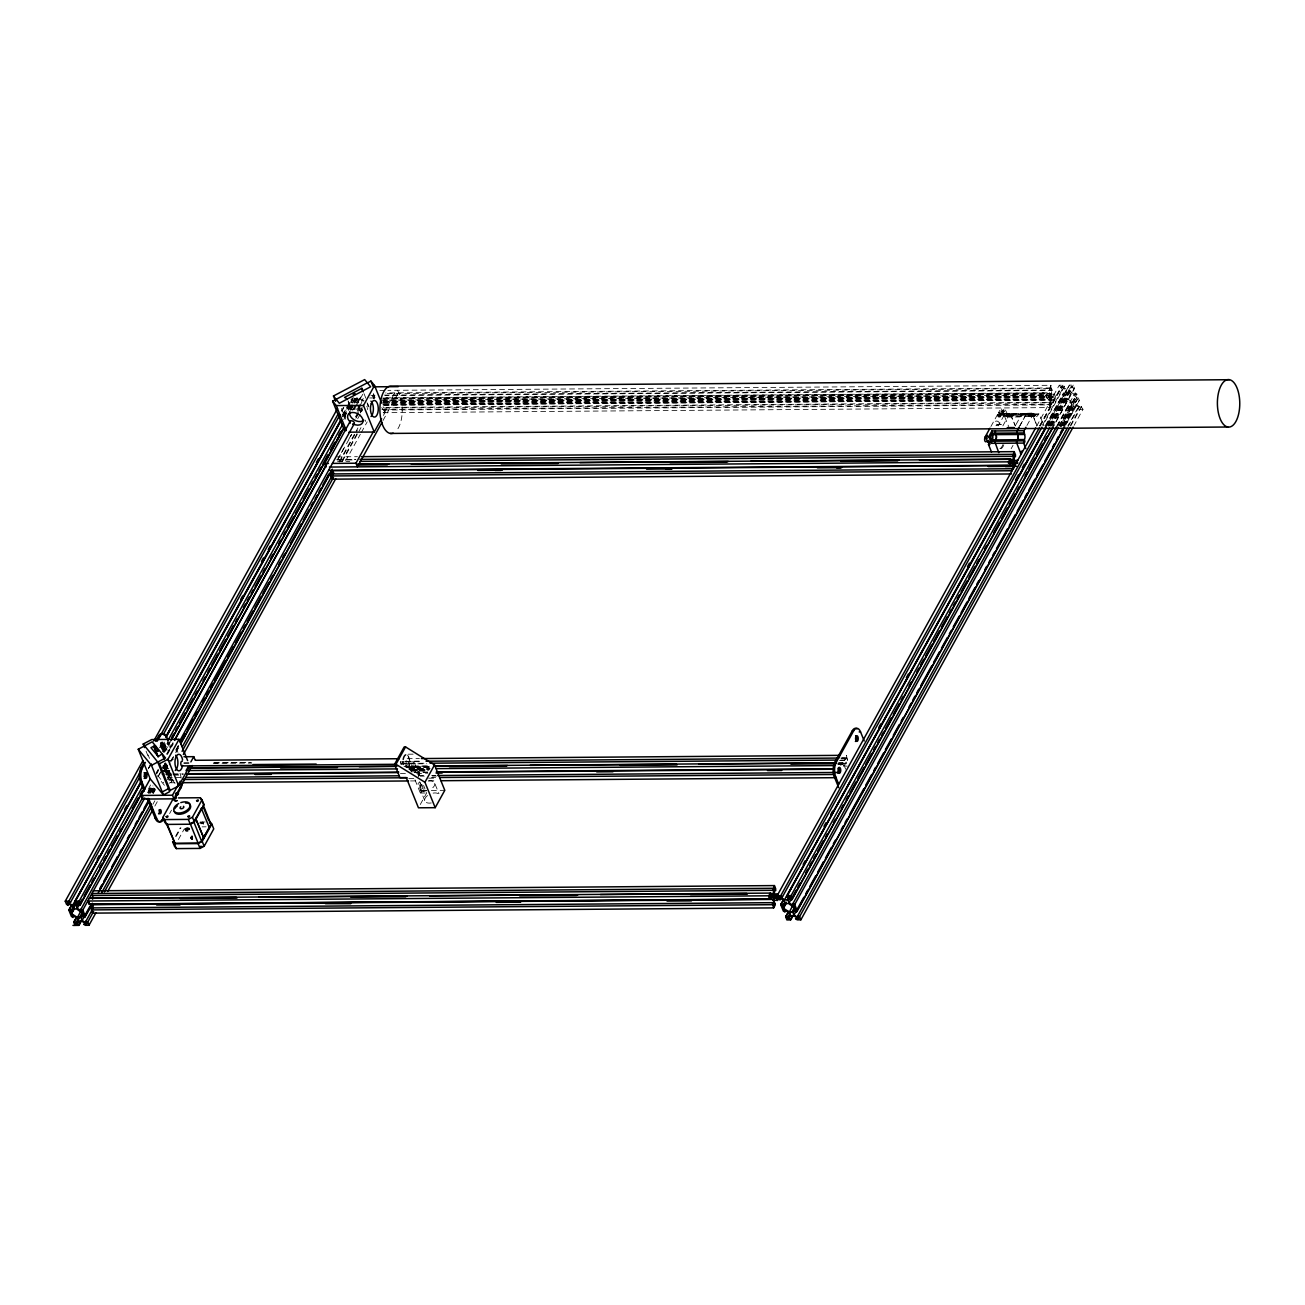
<?xml version="1.0" encoding="UTF-8"?>
<svg xmlns="http://www.w3.org/2000/svg" width="1305" height="1305" viewBox="0 0 1305 1305"><rect width="100%" height="100%" fill="white"/><g stroke="black" fill="none" stroke-linecap="round" stroke-linejoin="round"><path stroke-width="0.75" stroke-dasharray="5 3.75" d="M164.854 763.082L164.658 768.873L168.72 768.841M165.099 764.241L164.854 771.679L170.107 772.625L168.622 775.333L167.66 775.154L168.867 773L166.127 772.511L170.188 772.478M367.651 409.607L367.716 407.6M840.763 760.048L844.841 760.016L846.39 755.301L847.63 760.521L839.49 760.587M838.185 762.838L843.193 762.968L842.002 765.138L844.743 765.627L846.032 757.846L844.841 760.016M841.97 757.879L846.586 757.944L846.39 763.751L838.267 763.817M383.181 412.706L1050.134 407.584L1048.894 402.364L383.996 407.47M384.404 395.089L1049.318 389.999L1050.884 385.285L387.944 390.358M383.572 401.385L1046.447 396.296L1049.187 396.785L1049.938 404.942L1048.894 402.364M382.365 400.57L1049.22 395.611L1050.509 387.83L1049.318 389.999M1050.134 407.584L1050.884 385.285L1052.091 390.423L385.138 395.546M384.355 405.039L1053.331 399.917L1054.522 397.748L1051.781 397.258L1050.492 405.039L1051.683 402.87L382.724 408.008M382.724 402.544L1055.761 397.373L1054.473 394.159L1053.527 393.996L1054.554 396.557L1051.83 396.068L1051.08 387.928L385.611 392.935M1051.683 402.87L1051.618 404.876L380.962 410.064M999.907 416.915C999.777 414.044 998.031 419.753 997.46 414.647L998.863 414.631L999.597 416.458L998.194 416.458M999.516 415.316L1000.038 414.109L1000.772 415.186M1000.641 416.638L1000.788 415.545M1000.756 415.887L1000.478 416.866M185.489 829.605L185.734 830.208A2.382 1.338 -22 0 0 189.16 829.327L189.095 829.866A1.974 1.126 -22 0 1 186.892 830.828A1.974 1.126 -22 0 1 185.734 829.898L185.93 829.458A2.382 1.338 -22 0 0 186.354 831.334A2.382 1.338 -22 0 0 189.519 830.241M999.5 416.213C998.015 418.187 997.721 412.543 1000.201 414.093M168.72 751.125L172.652 743.997M341.486 410.912L343.46 407.356M341.894 411.287L343.851 407.731M342.122 415.577L348.011 404.893M160.091 745.334L162.065 741.778M342.938 414.468L349.822 402.022M148.281 768.417L151.233 763.082M159.585 747.716L163.027 741.729M342.432 416.866L353.247 397.291M148.411 768.808L151.364 763.474M160.205 747.455L163.158 742.121M343.052 416.605L349.936 404.142M350.915 402.364L352.872 398.808M149.227 767.699L153.158 760.587M161.021 746.362L162.995 742.806M343.868 415.496L349.756 404.827M350.751 403.049L353.704 397.715M161.135 747.896L164.087 742.561M343.965 417.045L350.849 404.583M161.526 748.287L164.479 742.953M344.357 417.421L347.309 412.086M348.288 410.308L351.241 404.974M352.236 403.196L355.172 397.862L352.823 401.027L351.779 398.465M161.657 749.184L165.784 741.632M343.721 419.672L345.678 416.116M349.561 409.069L355.515 398.319M162.195 749.217L166.453 741.811M349.952 409.46L353.231 403.832M353.883 402.348L356.183 398.498L358.891 398.465L363.312 401.288M162.995 748.303L165.947 742.953M162.799 749.462L166.795 742.268M350.556 409.705L353.557 404.289M354.487 402.593L357.488 397.177M162.766 749.886L166.697 742.773M350.523 410.129L353.476 404.795M354.454 403.017L358.386 395.904M163.19 749.853L167.122 742.741M350.947 410.096L353.9 404.762M354.878 402.984L358.81 395.872M162.831 751.011L167.741 742.105M162.831 751.55L167.741 742.659M163.272 752.463L169.161 741.778M352.481 410.276L355.939 403.816M356.412 403.163L359.364 397.829L364.013 400.782M164.234 752.414L170.417 741.403M353.949 409.101L361.811 394.877M165.05 751.321L169.96 742.415M353.786 409.786L356.738 404.452M357.717 402.674L361.648 395.562M356.135 406.247L362.953 393.931M156.323 772.821L158.297 769.265M166.649 754.208L173.043 742.578M357.358 409.118L363.247 398.433M156.16 773.506L158.133 769.95M166.975 753.931L172.864 743.263M359.462 406.54L363.394 399.412M148.248 789.411L151.07 783.995M156.616 774.044L158.574 770.488M167.431 754.469L173.32 743.801M357.146 411.173L359.593 406.964M147.71 792.641L151.674 785.006M358.108 411.45L360.082 407.894M148.003 792.282L151.935 785.17M355.417 416.947L360.327 408.057M148.721 792.396L151.706 786.638M356.135 417.062L360.066 409.949L359.12 407.6M148.525 793.571L152.93 785.822M157.84 776.932L161.771 769.82M162.75 768.041L165.702 762.707M355.939 418.236L359.348 412.282M359.87 411.124L362.301 406.932M149.325 792.641L153.256 785.528M158.166 776.638L162.097 769.526M163.092 767.748L165.05 764.192M149.863 792.673L153.794 785.561M163.631 767.78L165.588 764.224M360.229 412.021L362.203 408.449M149.716 793.032L153.647 785.92M163.484 768.123L166.42 762.789M149.993 793.571L152.946 788.236M163.745 768.678L166.697 763.343M360.359 412.918L362.317 409.362M151.25 792.347L154.186 787.013M164.153 769.053L166.11 765.497M357.668 418.791L362.594 409.901M152.44 791.939L154.398 788.383M165.213 768.824L167.187 765.268M152.212 792.624L155.165 787.29M164.985 769.51L166.958 765.937M175.8 749.935L178.752 744.6M152.424 793.016L155.377 787.682M165.197 769.885L170.123 760.994M176.012 750.326L178.964 744.992M152.897 792.363L154.871 788.807M164.707 771.027L167.644 765.676M176.501 749.674L178.459 746.117M153.354 792.902L155.328 789.346M165.164 771.565L170.074 762.675M171.053 760.897L174.984 753.768M175.963 751.99L179.894 744.878M337.179 460.274L344.063 447.811M348.973 438.92L351.926 433.586M153.191 793.587L155.165 790.031M164.985 772.25L169.911 763.343M170.89 761.565L174.821 754.453M175.8 752.675L179.731 745.563M337.995 459.164L351.763 434.271M166.224 774.811L169.177 769.477M339.235 461.742L357.913 427.942M166.616 775.186L169.568 769.852M339.626 462.117L357.325 430.095M167.921 775.888L169.895 772.332M341.926 461.04L358.63 430.797M152.881 804.369L154.855 800.813M167.627 777.698L170.58 772.364M342.122 461.709L360.996 427.616M154.838 806.099L157.791 800.764M169.585 779.411L171.559 775.855M345.548 461.008L360.294 434.32M361.273 432.542L367.178 421.874M383.719 412.935L396.312 390.146M383.442 415.414L385.269 412.086L383.115 406.752M382.985 420.553L399.721 390.277M169.601 813.602L171.51 810.144M175.49 836.44L180.286 827.762M176.24 836.342L180.922 827.876M178.41 839.539L184.168 829.115L188.279 826.962M201.72 823.814L202.813 821.824L203.547 823.634L202.454 825.641M406.312 766.1L408.139 762.805L414.419 762.756L419.77 775.986M410.781 769.346L414.419 762.756M412.674 769.281L414.077 766.736M418.269 775.774L419.688 773.213L417.486 767.78A1.974 1.338 28.9 0 0 415.137 766.28A1.974 1.338 28.9 0 0 413.995 767.797L412.592 770.358A1.974 1.338 28.9 0 1 413.718 768.824A1.974 1.338 28.9 0 1 416.083 770.325L417.551 773.963M416.083 770.325L417.486 767.78M418.204 776.85L419.606 774.289M419.623 781.711L422.07 787.763L420.65 790.308A1.974 1.338 28.9 0 0 422.999 791.809A1.974 1.338 28.9 0 0 424.141 790.292L421.694 784.24M425.071 793.016L420.357 793.049L421.76 790.487L418.106 781.418M420.275 804.516L426.637 793L423.587 785.431M990.919 426.49L997.46 414.647M999.548 414.86L998.586 412.608L1001.163 407.959L1008.683 426.572M998.586 412.608L999.989 412.592L999.19 416.099L998.749 414.778M999.94 415.985L998.668 415.887L999.451 414.778L999.94 415.985L999.222 414.876M1001.522 413.603L1004.654 407.927C1005.894 412.641 1008.749 413.098 1005.584 415.757A3.605 1.697 89.6 0 1 1003.186 415.333L1001.685 413.375L1005.013 413.571L998.341 425.838M1002.86 425.887L1007.77 417.013L1020.265 416.915L1014.377 427.567M1005.584 415.757L1009.075 415.724L1009.793 414.435M1018.977 427.29L1026.644 413.408M1019.972 425.675L1026.807 413.179M1011.147 448.724L1013.023 445.331M1027.557 413.31L1028.258 415.251A3.605 1.697 89.6 0 0 1030.722 415.561C1030.656 410.798 1030.575 419.704 1031.293 414.435M1002.061 413.228L1005.747 413.294L1006.628 415.414A3.752 1.762 89.6 0 0 1009.124 415.855L1030.754 415.691L1031.782 413.913L1038.959 413.848L1044 425.609M1026.905 425.512L1033.788 413.13L1035.305 415.088A3.605 1.697 89.6 0 0 1037.687 415.512L1038.959 413.848M840.763 765.513L842.247 762.805M1046.447 396.296L1047.475 398.873L1045.24 395.497L1047.687 392.952L1046.479 395.121L383.605 400.195M1036.643 426.131L1059.252 385.22L1062.89 385.187L1064.586 386.264L1042.956 425.397M1039.579 426.066L1061.21 386.933L1066.103 390.048L1067.066 392.397L1048.388 426.197M1039.889 425.707L1061.699 386.28L1064.586 386.264M1040.281 426.099L1062.89 385.187M1042.564 425.006L1062.221 389.445L1061.21 386.933M1045.158 426.115L1063.657 393.001L1064.701 395.562L1047.997 425.805M1045.974 425.022L1063.657 393.001M1046.447 425.626L1066.593 389.412L1069.301 389.379L1071.666 386.215L1068.697 386.231L1047.067 425.365M1046.904 426.05L1069.513 385.138L1073.216 385.106L1074.504 388.319L1053.869 425.675M1049.497 425.316L1069.366 389.298M1050.036 425.348L1071.666 386.215M1049.856 426.213L1065.223 396.851L1068.061 393.033L1070.769 393.017L1077.033 397.666L1061.291 426.115M1050.639 425.593L1070.361 389.934M1050.607 426.017L1073.216 385.106M1051.031 425.985L1072.661 386.851L1073.689 389.412L1053.347 426.441M1051.357 425.707L1066.103 399.036L1070.997 402.152L1071.943 404.485L1060.149 425.838M1051.651 425.903L1066.397 399.216M1052.564 426.164L1071.242 392.365L1070.296 390.016L1072.661 386.851M1056.952 425.822L1075.141 392.984L1076.837 394.061L1079.365 400.341L1065.614 425.251M1056.773 426.507L1068.583 405.154L1069.594 407.666L1071.943 404.485M1057.719 426.409L1071.356 401.418M1059.138 426.082L1076.837 394.061M1059.432 425.724L1076.152 395.48L1075.141 392.984M1060.427 426.376L1076.658 396.769M1060.753 426.082L1070.589 408.302L1072.938 405.121L1075.646 405.105L1080.556 408.22L1077.669 408.253L1067.833 426.034M1061.144 426.474L1072.938 405.121M1062.4 425.234L1077.538 398.939L1078.55 401.451L1064.798 426.344M1062.678 425.789L1077.538 398.939M1063.869 425.381L1073.477 408.286L1070.589 408.302M1063.64 426.066L1073.477 408.286M1063.852 426.458L1075.646 405.105M1064.342 425.805L1076.136 404.452L1075.189 402.119M1068.224 426.425L1080.018 405.072L1082.987 409.297L1074.146 425.3M1070.508 425.332L1079.365 409.33L1082.987 409.297M1070.72 426.017L1081.715 406.149M189.388 829.442L186.093 829.23A1.974 1.126 -22 0 1 189.323 828.642M356.183 398.498L353.704 403.212M366.672 406.899L367.488 405.806M1068.697 386.231L1069.513 385.138M1064.701 395.562L1067.066 392.397M1073.689 389.412L1074.504 388.319M1068.583 405.154L1067.767 406.263L1069.023 409.411L1072.71 409.379M1077.033 397.666L1074.178 401.483L1071.487 401.5L1065.581 397.748M1078.55 401.451L1079.365 400.341M1000.429 416.654L998.7 417.013M1005.209 413.489L1033.625 413.359M1009.988 414.354L1034.392 413.979L1034.457 416.344L1034.392 413.979M1026.839 413.326L1034.164 412.984M164.936 765.268L171.395 781.222L172.766 780.504L175.033 783.245L164.169 769.934M169.063 783.228L171.836 781.76L164.658 764.029M365.269 421.531L365.531 420.112M168.002 776.638C172.864 776.589 162.146 779.999 172.13 778.074M1010.152 414.24L1015.388 425.838M1000.283 416.752L998.929 416.784M162.456 766.166L168.312 766.117M379.869 390.423L385.97 390.374M387.275 393.588L1052.173 388.482M370.914 395.66L374.975 395.627M369.625 397.976L377.765 397.911M385.889 397.846L1046.74 392.789M382.773 398.058L1047.687 392.952M383.376 398.743L1050.313 393.621M383.931 398.841L1050.884 393.735M382.512 399.151L1054.473 394.159M382.854 401.206L1051.83 396.068M383.556 401.712L1054.554 396.557M384.274 401.891L1049.187 396.785M383.507 402.886L1054.522 397.748M382.577 403.963L1047.475 398.873M383.197 404.256L1050.134 399.134M383.752 404.354L1050.688 399.232M383.262 405.235L1054.277 400.08L1053.331 399.917M381.892 409.493L1048.829 404.371M1001.049 411.059L1004.54 411.042M1002.566 413.783L1034.669 413.538M1006.856 414.093L1010.347 414.06M999.01 414.093L1000.902 415.561M1006.302 414.452L1039.465 414.403M1000.919 415.006A1.974 0.93 89.6 0 0 1001.832 412.201A1.974 0.93 89.6 0 0 1000.217 411.907A1.974 0.93 89.6 0 0 1000.919 415.006L1004.41 414.974A1.974 0.93 89.6 0 0 1005.323 412.168A1.974 0.93 89.6 0 0 1003.708 411.874A1.974 0.93 89.6 0 0 1004.41 414.974M1010.527 414.158L1032.434 414.566L1036.953 425.773M1003.186 415.333L1035.305 415.088M1030.722 415.561L1037.687 415.512M1004.361 416.589L1007.852 416.572M1029.482 416.409L1036.464 416.344M1007.835 416.735L1029.482 416.556M999.565 424.321L1000.609 424.321M337.098 456.848L357.44 456.685M336.739 459.393L355.596 459.344M337.636 459.539L355.939 459.393M338.387 460.045L354.666 459.915M337.571 461.546L349.773 461.448M161.673 746.737L163.06 746.737M413.13 754.159L407.111 754.208L414.435 772.348M167.252 760.505L173.353 760.472M407.193 758.678L419.394 758.58M183.711 763.034L189.812 762.985M213.661 762.707L250.821 762.528M405.349 761.337L419.59 761.223M184.054 763.082L190.155 763.034M214.558 762.838L251.164 762.56M405.692 761.386L419.933 761.272M840.828 758.042L844.906 758.009M213.286 763.376L251.914 763.082M400.358 761.941L418.66 761.794M841.594 758.564L847.695 758.515M163.663 765.236L167.725 765.219M401.565 763.425L423.929 763.246M400.292 763.947L426.719 763.751M161.086 768.025L167.171 767.976M405.088 766.166L429.475 765.97M164.055 768.188L168.133 768.156M403.995 766.345L428.399 766.149M839.131 763.001L843.193 762.968M406.622 767.014L429.002 766.851M837.696 763.719L845.836 763.653M407.193 767.128L429.557 766.949M405.773 767.422L428.138 767.242M838.87 764.094L847.01 764.029M406.72 767.585L429.084 767.422M837.794 764.29L845.917 764.224M160.825 770.374L168.965 770.309M408.905 768.466L429.231 768.302M165.686 770.684L169.748 770.668M409.688 768.824L430.014 768.661M163.565 770.864L169.666 770.815M409.607 768.971L429.932 768.808M166.453 765.741L165.409 763.18L166.159 771.32L170.237 771.288M410.162 769.444L428.464 769.314M843.275 766.133L847.337 766.1M160.792 771.549L168.916 771.483M408.856 769.64L429.198 769.493M410.879 769.95L429.166 769.82M165.556 772.022L169.634 771.989M411.597 770.129L427.861 770.015M410.129 770.635L428.35 770.635M410.83 771.141L427.094 771.01M161.804 774.061L171.966 773.979M173.076 773.849L183.238 773.767M413.93 772.12L428.171 772.005M166.502 774.371L171.134 774.436M173.173 774.42L183.336 774.338M414.582 772.462L427.339 772.478M167.66 775.154L171.738 775.137M173.761 775.121L181.901 775.056M400.423 773.555L406.524 773.506M416.687 773.425L427.942 773.164M167.301 777.584L173.402 777.535M175.441 777.519L181.542 777.486M419.443 775.659L423.505 775.627M431.645 775.562L435.707 775.529M420.194 776.165L424.272 776.132M432.395 776.067L436.474 776.051M167.236 779.591L173.337 779.542M431.58 777.568L435.642 777.535M168.9 780.26L175.001 780.211M408.84 778.416L414.941 778.367M428.611 778.155L437.305 778.188M170.564 782.788L174.642 782.755M410.504 780.945L416.605 780.896M428.807 780.798L436.93 780.749M421.76 790.487L429.443 790.439M431.368 790.422L444.793 790.324M200.171 822.003L208.082 821.954M199.844 822.525L203.694 822.493M199.828 823.667L203.547 823.634M202.128 826.848L206.076 826.815M185.685 829.36L189.258 829.132M185.816 829.67L189.274 829.637M1046.479 395.121L1049.22 395.611M1045.24 395.497L1055.761 397.373M166.159 771.32L168.9 771.81M1061.699 386.28L1066.593 389.412M1071.242 392.365L1076.152 395.48M1062.221 389.445L1059.252 385.22M1076.136 404.452L1081.029 407.584L1080.018 405.072M1077.669 408.253L1079.365 409.33M157.644 775.496L163.647 782.804M161.265 781.45L164.87 785.838M381.68 407.682L385.269 412.086M1066.103 399.036L1067.115 401.532L1065.418 400.456L1062.841 394.094M1051.08 387.928L1052.091 390.423M1032.483 414.452L1037.018 425.675M1027.688 413.587L1028.324 415.137A3.752 1.762 89.6 0 0 1030.754 415.691M1010.804 414.729L1015.323 425.936M1006.057 413.767L1006.677 415.3A3.605 1.697 89.6 0 0 1009.075 415.724M999.989 412.592L1000.723 414.403M846.586 757.944L847.63 760.521M844.694 766.818L845.64 769.167M373.507 393.882L374.943 397.438M373.409 393.882L374.845 397.438M372.675 395.203L374.111 398.743M372.317 395.236L373.899 398.857M363.997 393.604L366.868 400.7M367.586 403.392L369.021 406.948M366.999 402.674L368.434 406.23M356.901 397.421L360.49 406.295M354.666 398.204L359.691 410.618M350.963 399.558L352.252 402.739M348.027 400.766L350.18 406.083M348.158 401.826L351.029 408.922M341.486 408.498L345.743 419.215M428.219 781.026A7.912 4.486 -22 0 1 434.761 783.343L438.953 793.717M413.995 767.797L416.197 773.245M424.729 800.634L418.204 784.272A1.974 1.338 28.9 0 1 419.345 782.739M408.139 762.805L411.956 772.25M415.006 779.819L420.357 793.049M169.014 742.675L171.2 748.091M167.611 742.675L169.813 748.091M165.605 762.756L172.766 780.504M164.251 764.485L169.275 776.915M163.435 765.546L165.588 770.864M190.824 837.826L191.183 838.723M185.114 829.735L185.489 830.633M148.069 754.845L149.504 758.384M146.062 751.142L148.917 758.238M999.434 414.762L999.581 416.001M397.356 390.293A23.751 11.19 89.6 0 1 396.818 430.307M192.357 839.67A3.165 1.794 -22 0 1 192.308 836.684M185.914 829.474A2.382 1.338 -22 0 1 189.078 828.381M185.848 830.388A2.382 1.338 -22 0 1 185.816 828.316A2.382 1.338 -22 0 1 189.127 827.615M189.225 828.61A1.974 1.126 -22 0 1 186.354 830.208A1.974 1.126 -22 0 1 186.321 828.235A1.974 1.126 -22 0 1 189.225 828.3M192.667 838.821A3.165 1.794 -22 0 1 190.791 837.582A3.165 1.794 -22 0 1 192.618 835.347A3.002 1.697 -22 0 0 190.938 837.549A3.002 1.697 -22 0 0 192.732 838.723M192.324 839.262A3.002 1.697 -22 0 1 192.275 836.44M192.553 838.495A1.974 1.126 -22 0 1 192.536 837.06M192.439 838.593A1.974 1.126 -22 0 1 192.422 837.696M997.004 425.691A15.04 7.096 89.6 0 1 1002.419 425.153M1003.806 444.728A9.494 4.486 89.6 0 1 1000.951 448.643M995.96 425.691A15.04 7.096 89.6 0 1 1001.375 425.169M1002.762 444.728A9.494 4.486 89.6 0 1 999.891 448.659M181.118 778.188A10.293 4.845 89.6 0 0 180.025 773.376L181.411 773.359A10.293 4.845 89.6 0 1 181.803 774.436M162.782 742.072A2.855 1.338 89.6 0 1 162.734 745.905A2.855 1.338 89.6 0 1 160.923 746.085A2.855 1.338 89.6 0 1 160.646 742.284M164.169 742.056A2.855 1.338 89.6 0 1 164.12 745.905A2.855 1.338 89.6 0 1 162.309 746.085A2.855 1.338 89.6 0 1 162.048 742.268M402.87 762.071A2.382 1.126 89.6 0 1 401.385 764.11M400.912 763.409A2.382 1.126 89.6 0 1 400.635 761.68M423.946 789.215A1.974 1.338 28.9 0 1 422.07 787.763M419.688 773.213A1.974 1.338 28.9 0 1 417.6 774.55M420.292 782.935A1.974 1.338 28.9 0 1 420.748 783.179M406.165 760.603A7.129 3.36 89.6 0 1 405.072 767.307M431.27 802.95A7.912 4.486 -22 0 1 424.941 801.188A7.912 4.486 -22 0 1 427.551 795.528M433.113 793.114A7.912 4.486 -22 0 1 439.116 794.386M434.761 783.343A7.912 4.486 -22 0 1 430.242 789.509M426.392 790.863A7.912 4.486 -22 0 1 421.287 784.68M403.343 764.861A7.129 3.36 89.6 0 1 403.017 761.239M407.47 755.138A7.129 3.36 89.6 0 1 409.721 761.5A7.129 3.36 89.6 0 1 407.829 768.286M173.712 759.07A8.303 5.628 28.8 0 1 171.754 758.955M163.076 749.902A8.303 5.628 28.8 0 1 169.797 746.509M176.958 750.718A8.303 5.628 28.8 0 1 177.969 752.349M162.668 751.011A8.303 5.628 28.8 0 1 167.839 750.081M352.04 409.411A8.303 5.595 29.1 0 1 361.452 411.287M999.402 423.26L999.287 422.804A2.382 1.599 29 0 0 994.981 422.347L995.111 422.82A2.382 1.599 29 0 0 999.402 423.26"/><path stroke-width="1.5" d="M772.772 900.254L777.796 900.385L776.85 900.222L778.041 898.052L775.3 897.563L774.208 899.537L774.012 905.344L775.203 903.174L775.137 905.181L773.637 907.888L92.476 913.125L91.236 907.905L772.413 902.685L773.457 905.246L773.653 899.439L772.707 897.106L769.966 896.617L770.994 899.178L89.833 904.398L87.582 901.021L768.759 895.801L779.281 897.677M92.345 908.541L92.476 904.675L773.653 899.439M92.655 899.161L92.786 895.295M92.9 908.639L93.03 904.773M330.981 475.966L331.046 473.96L1012.223 468.74L1012.158 470.746L330.981 475.966L332.269 479.18L1011.424 473.96M332.71 474.694L332.84 470.828M93.226 890.809L774.403 885.589L773.637 907.888L772.413 902.685M772.903 888.297L91.725 893.517L91.66 895.524L772.837 890.304L774.403 885.589L775.692 888.787L775.594 890.744L774.583 888.232L774.387 894.039L775.349 896.388L778.074 896.878L777.046 894.3L772.984 894.333M236.433 897.367L89.083 898.313L770.26 893.093L771.206 893.256L769.999 895.426L772.739 895.915L774.028 888.134L772.837 890.304M359.935 461.366L1012.647 456.358L1014.197 451.644L361.501 456.652M1013.316 469.376L1012.501 463.161L1009.776 462.671L1010.804 465.233L328.681 470.289L329.627 470.452M1008.488 462.003L1012.55 461.97L1013.838 454.189L1012.647 456.358M1013.642 468.381L1014.197 451.644L1015.502 454.858L1015.404 456.799L1014.393 454.287L1014.197 460.094L1015.143 462.443L1017.884 462.932M990.055 442.362L989.027 441.824L988.505 444.581L991.506 452.019M989.598 441.547L988.913 443.129L988.521 441.155M994.85 441.759L998.765 452.656M1016.872 432.64L1016.921 431.074M1017.035 432.901L1017.655 434.451A3.605 1.697 89.6 0 1 1017.427 439.606L1016.465 442.395M1025.942 427.241L1024.034 430.715L991.931 430.96L992.469 434.728A3.605 1.697 89.6 0 1 992.306 439.801L991.506 443.341L1023.609 443.096L1025.877 448.692M995.421 430.927L995.226 432.82M994.997 441.481L991.588 441.106M1016.987 431.156L1018.977 427.29L1017.101 430.878M1024.034 430.715L1024.572 434.483A3.605 1.697 89.6 0 1 1024.409 439.557L1023.609 443.096M174.609 740.424L350.164 421.336M179.584 741.191L354.161 423.88M325.989 467.092L324.521 463.471L344.471 427.339M71.628 905.425L69.654 908.981L70.698 911.543L73.047 908.378L72.101 906.029L67.208 902.913L68.219 905.425L66.522 904.332L65.25 901.2L142.914 760.668M153.729 741.093L337.538 408.465M144.251 791.222L140.597 782.201A10.293 4.845 89.6 0 1 141.087 767.699L144.007 762.414M155.67 741.322L158.59 736.036A10.293 4.845 89.6 0 1 163.353 734.226M144.92 789.411L142 782.184A10.293 4.845 89.6 0 1 142.49 767.683L145.41 762.414M157.073 741.305L159.977 736.036A10.293 4.845 89.6 0 1 166.828 737.26L168.28 740.865M65.25 901.2L68.871 901.168L141.625 769.542M159.324 737.521L338.223 413.767M141.527 781.255L74.695 902.212L77.648 902.195L75.299 905.36L72.591 905.376L67.681 902.261L70.568 902.244L140.369 775.953M163.957 733.263L339.92 414.843M76.538 917.578L74.564 921.134L75.576 923.646L77.941 920.465L76.995 918.133L72.085 915.017L73.096 917.513L71.4 916.436L68.839 910.074L71.791 904.74M261.506 561.427L263.48 557.871M97.174 859.179L99.147 855.623M124.709 809.361L126.667 805.805M240.707 599.468L242.665 595.912M268.226 549.666L270.184 546.11M316.397 462.492L318.355 458.936M72.591 905.376L141.397 780.863M165.98 736.395L340.948 419.77M166.11 736.787L341.078 420.161M74.695 902.212L141.364 781.94M144.317 776.606L146.274 773.033M165.947 737.472L340.915 420.83M70.698 911.543L75.608 902.652M73.047 908.378L76 903.044M71.22 912.831L74.059 909.014L76.767 908.998L83.014 913.647L80.176 917.464L77.468 917.48L71.579 913.728L74.157 907.497M75.299 905.36L77.321 901.722M71.579 913.728L74.516 908.394M143.061 796.898L81.122 908.965L82.133 911.461L77.24 908.345L76.294 905.996L78.316 902.359M76.294 905.996L78.659 902.832L79.687 905.393L80.502 904.3L79.214 901.086L143.11 785.463M167.676 740.995L342.66 424.37M77.24 908.345L82.15 899.455M84.124 895.899L90.012 885.214M91.986 881.658L93.944 878.102M99.849 867.433L101.823 863.877M103.78 860.321L105.754 856.765M107.711 853.209L109.685 849.637M111.643 846.08L117.548 835.412M119.505 831.856L121.479 828.3M132.294 808.725L138.183 798.056M140.157 794.5L142.115 790.944M171.608 737.586L173.581 734.014M175.539 730.457L177.513 726.901M179.47 723.345L185.375 712.677M187.333 709.121L193.238 698.452M195.195 694.88L197.169 691.324M203.058 680.655L205.032 677.099M207.984 671.765L209.942 668.209M211.916 664.653L217.805 653.968M219.778 650.412L225.667 639.744M227.641 636.188L233.546 625.519M235.504 621.963L237.477 618.391M243.366 607.722L245.34 604.166M247.298 600.61L249.271 597.054M251.229 593.498L253.203 589.942M255.16 586.385L261.065 575.701M263.023 572.145L264.997 568.589M270.885 557.92L272.859 554.364M278.764 543.696L280.722 540.123M283.674 534.789L285.632 531.233M287.606 527.677L293.511 517.008M295.468 513.452L301.373 502.768M303.331 499.211L309.236 488.543M311.194 484.987L313.167 481.431M315.125 477.875L317.099 474.319M319.056 470.762L321.03 467.206M322.988 463.634L327.914 454.744M330.85 449.409L334.781 442.297M338.729 435.185L340.687 431.629M79.687 905.393L143.583 789.77M172.097 738.19L328.387 455.347M331.34 450.013L335.271 442.901M337.245 439.345L342.155 430.454M80.502 904.3L144.398 788.677M170.939 740.636L343.949 427.567M192.324 765.546L173.94 798.839L142.522 799.084L141.054 795.446L150.222 778.889L138.248 749.249L152.212 741.844L165.507 757.993L151.478 765.334L138.248 749.249M75.021 925.392L73.749 922.244L76.701 916.909M174.511 739.968L325.891 466.032M77.468 917.48L81.285 910.286M91.921 910.384L86.016 921.053L87.027 923.565L82.133 920.433L81.187 918.1L83.536 914.919L84.548 917.431L85.363 916.322L82.819 910.042L144.757 797.975M75.576 923.646L77.55 920.09M77.941 920.465L81.872 913.353M80.176 917.464L83.129 912.13M81.432 920.694L79.475 924.266L76.587 924.283L78.545 920.726M348.941 432.167L374.241 432.037L363.491 405.431L374.519 385.464L370.914 381.076L367.455 382.887M72.933 925.408L78.708 925.359L81.66 920.025M82.133 920.433L89.996 906.208M99.816 888.428L101.79 884.872M103.748 881.299L109.653 870.631M111.61 867.075L117.515 856.406M119.489 852.85L121.447 849.294M127.352 838.609L129.309 835.053M135.214 824.385L137.172 820.829M139.146 817.273L142.098 811.938M144.056 808.382L147.987 801.254M180.433 742.561L185.343 733.671M187.316 730.115L193.205 719.43M195.179 715.874L197.137 712.318M203.042 701.65L204.999 698.093M206.973 694.537L208.931 690.981M210.904 687.409L212.862 683.853M214.836 680.297L225.651 660.738M227.608 657.182L233.513 646.497M235.471 642.941L241.376 632.273M243.334 628.716L245.307 625.16M247.265 621.604L253.17 610.919M255.144 607.363L261.033 596.695M263.006 593.139L268.895 582.47M270.869 578.914L272.827 575.358M278.732 564.674L280.689 561.117M282.663 557.561L284.62 554.005M290.526 543.337L301.341 523.762M303.298 520.206L309.203 509.537M311.161 505.981L313.135 502.425M315.109 498.869L317.066 495.296M319.04 491.74L320.997 488.184M322.971 484.628L328.86 473.96M84.548 917.431L92.41 903.19M98.315 892.522L148.444 801.808M180.889 743.1L332.269 469.164M85.363 916.322L92.247 903.876M99.131 891.429L149.259 800.699M180.71 743.785L332.106 469.849M101.741 892.587L150.891 803.652M182.357 746.737L333.737 472.785M76.587 924.283L78.936 921.102L81.644 921.085L86.538 924.201L83.651 924.234L85.347 925.31L88.985 925.278L87.712 922.129L93.617 911.461M104.416 891.886L151.608 806.506M182.08 751.37L333.46 477.434M88.985 925.278L95.869 912.831M107.663 891.478L152.881 809.655M183.353 754.518L335.711 478.788M173.94 798.839L172.472 795.218L180.221 781.189M186.028 770.684L187.953 767.177M190.856 761.924L193.776 756.672L183.956 756.737M382.006 422.331L357.407 466.847L355.939 463.226L373.1 432.151M374.241 432.037L381.598 418.742M178.524 797.91L200.285 797.747L202.03 799.867L203.988 804.712L194.396 822.068L190.269 824.222L166.551 824.417L164.805 822.297L162.848 817.452L172.439 800.096L176.55 797.926M174.12 800.161L180.922 787.861A10.293 4.845 89.6 0 0 182.504 782.201M162.848 817.452L164.593 819.573L188.328 819.393L192.439 817.224L202.03 799.867M203.172 804.924L210.986 824.271L201.623 841.203L198.083 843.079L190.269 823.716L193.809 821.856L201.525 808.284M201.313 808.284L209.338 827.631L203.14 838.479M211.802 824.059L213.759 828.887L204.167 846.26L200.056 848.413L176.322 848.609L174.576 846.472L172.619 841.643L174.364 843.764L198.099 843.585L202.21 841.415L211.802 824.059L210.056 821.938L211.361 825.168M181.835 765.921L395.97 764.29L405.561 746.933L434.532 764.909L444.793 790.324L435.201 807.681L418.448 807.795L406.23 777.568L399.95 777.617L394.583 764.306L404.175 746.949L405.561 746.933M435.201 807.681L424.941 782.266L434.532 764.909M989.516 442.395L987.526 442.15L985.308 436.653L989.973 428.187M991.506 443.341L988.798 436.62L991.931 430.96M987.526 442.15L988.538 440.405M995.405 433.064L996.025 434.614A3.752 1.762 89.6 0 1 995.846 439.883L995.128 441.188L1016.758 441.025L1017.476 439.72A3.752 1.762 89.6 0 0 1017.655 434.451L1016.938 432.575M838.723 787.698L834.335 776.867A10.293 4.845 89.6 0 1 834.825 762.365L852.328 730.718A10.293 4.845 89.6 0 1 857.091 728.908M838.658 784.077L835.738 776.867A10.293 4.845 89.6 0 1 836.228 762.365L853.715 730.702A10.293 4.845 89.6 0 1 860.566 731.942L864.204 740.963M770.26 893.093L768.759 895.801L770.994 899.178M1012.55 461.97L1009.809 461.481L1011 459.311L1010.054 459.148L1008.569 461.856L1010.804 465.233M1014.018 465.608L1015.111 463.618M1020.494 453.536L1021.897 450.992M783.506 899.961L781.532 903.517L782.576 906.094L784.941 902.913L783.995 900.564L779.085 897.448L780.096 899.961L778.4 898.884L777.128 895.736L1035.664 427.91M777.128 895.736L780.765 895.703L1039.286 427.877M1046.088 427.143L786.572 896.747L789.541 896.731L787.176 899.895L784.468 899.928L779.574 896.812L782.462 896.78L1041.977 427.175M788.416 912.13L786.458 915.686L787.47 918.182L789.819 915.017L788.873 912.668L783.979 909.552L784.99 912.048L783.294 910.972L780.716 904.626L783.669 899.275M823.977 826.342L825.935 822.786M967.494 566.647L969.452 563.091M803.162 864.383L805.136 860.827M830.681 814.581L832.655 811.025M878.852 727.423L880.826 723.867M906.388 677.605L908.345 674.049M1015.502 480.158L1018.438 474.824M1022.37 467.712L1024.343 464.156M784.468 899.928L1045.941 426.751M786.572 896.747L1045.925 427.828M782.576 906.094L784.55 902.538M783.098 907.367L785.936 903.549L788.644 903.533L794.908 908.182L792.07 911.999L789.362 912.016L783.457 908.264L786.05 902.032M787.176 899.895L789.199 896.258M783.457 908.264L786.409 902.93M1056.463 426.784L793.016 903.5L794.027 905.996L789.117 902.881L788.171 900.532L790.194 896.894M788.171 900.532L790.536 897.367L791.564 899.928L792.38 898.835L791.091 895.621L1049.628 427.795M789.117 902.881L796.001 890.434M797.975 886.878L799.932 883.322M805.838 872.637L807.795 869.081M809.769 865.525L811.726 861.969M813.7 858.413L815.658 854.857M817.631 851.3L823.52 840.632M825.494 837.076L827.468 833.504M833.357 822.835L835.331 819.279M841.219 808.611L843.193 805.054M846.129 799.72L848.103 796.148M850.077 792.592L855.966 781.923M857.94 778.367L863.828 767.699M865.802 764.143L871.691 753.458M873.665 749.902L875.622 746.346M877.596 742.79L879.554 739.234M881.528 735.677L883.485 732.121M885.459 728.565L891.348 717.88M893.321 714.324L899.227 703.656M901.184 700.1L903.158 696.544M909.047 685.875L911.021 682.319M916.909 671.635L918.883 668.078M920.841 664.522L923.793 659.188M925.767 655.632L931.656 644.964M933.63 641.391L939.518 630.723M941.492 627.167L947.381 616.498M949.355 612.942L951.312 609.386M953.286 605.83L955.244 602.258M957.217 598.701L959.191 595.145M961.149 591.589L967.054 580.921M969.011 577.365L974.917 566.696M976.874 563.124L978.848 559.568M984.737 548.899L986.711 545.343M993.594 532.897L999.483 522.212M1001.457 518.656L1007.346 507.988M1009.32 504.431L1015.208 493.763M1017.182 490.207L1019.14 486.635M1025.045 475.966L1027.019 472.41M1028.976 468.854L1034.881 458.185M1036.839 454.629L1042.744 443.945M1044.701 440.389L1046.675 436.832M791.564 899.928L1053.053 426.768M792.38 898.835L1052.89 427.453M793.31 915.245L790.585 919.894L786.899 919.927L785.643 916.779L788.579 911.445M789.362 912.016L793.163 904.822M1067.245 428.203L797.893 915.588L798.905 918.1L794.011 914.984L793.065 912.635L795.414 909.455L796.425 911.967L797.241 910.874L794.712 904.577L1058.159 427.861M787.47 918.182L790.406 912.848M792.07 911.999L795.006 906.665M791.352 918.802L788.465 918.818L790.422 915.262M793.065 912.635L795.022 909.079M790.585 919.894L792.559 916.338M794.011 914.984L803.847 897.188M805.805 893.631L807.779 890.075M809.736 886.519L815.641 875.851M817.599 872.295L823.504 861.61M825.461 858.054L831.367 847.385M833.324 843.829L835.298 840.273M841.187 829.589L843.161 826.032M845.118 822.476L847.092 818.92M850.044 813.586L863.796 788.677M865.77 785.121L871.675 774.452M873.632 770.896L875.606 767.34M877.564 763.784L883.469 753.099M885.426 749.543L891.331 738.875M893.289 735.319L899.194 724.65M901.151 721.094L903.125 717.538M909.014 706.853L910.988 703.297M912.945 699.741L914.919 696.185M916.893 692.629L918.851 689.073M920.824 685.517L931.623 665.942M933.597 662.385L939.502 651.717M941.46 648.161L947.365 637.493M949.322 633.92L951.296 630.364M953.254 626.808L959.159 616.139M961.116 612.583L967.021 601.915M968.979 598.343L974.884 587.674M976.841 584.118L978.815 580.562M984.72 569.894L986.678 566.337M988.652 562.781L990.609 559.209M992.583 555.653L994.54 552.097M996.514 548.54L1007.33 528.982M1009.287 525.426L1015.192 514.741M1017.15 511.185L1023.055 500.516M1025.012 496.96L1026.986 493.404M1028.944 489.848L1034.849 479.163M1036.806 475.607L1042.711 464.939M1044.685 461.383L1050.574 450.714M1052.548 447.158L1054.505 443.586M1056.479 440.03L1058.437 436.474M1060.41 432.917L1062.368 429.361M796.425 911.967L1063.803 428.122M797.241 910.874L1064.619 427.029M788.465 918.818L790.814 915.653L793.522 915.621L798.432 918.736L795.544 918.769L797.241 919.846L800.862 919.813L799.59 916.665L1069.921 427.502M800.862 919.813L1073.15 427.078M157.954 761.973L159.422 763.751L167.937 759.265L179.03 739.315L151.706 739.56L143.191 744.046L144.627 747.586M168.704 788.579L170.172 790.373L178.687 785.887L189.78 765.921M78.708 925.359L79.475 924.266M68.839 910.074L69.654 908.981M73.749 922.244L74.564 921.134M780.716 904.626L781.532 903.517M785.643 916.779L786.458 915.686M157.758 755.628L153.729 746.232L150.956 747.683L158.313 756.606L162.016 753.882L164.169 759.216M154.169 746.754L155.556 746.036L157.709 751.354L156.355 751.24L158.525 750.293L157.562 751.354M162.228 791.939L168.459 788.66M150.222 778.889L163.451 794.957L169.683 791.678L157.709 762.038L143.191 744.046M333.46 395.986L364.666 379.592L370.636 386.786L339.3 403.245L333.46 395.986L335.597 401.304M367.292 382.822L332.644 401.173L343.394 427.779L345.792 430.715M362.578 390.978L361.86 388.286L344.52 397.389L347.309 398.987M1229.392 379.706L391.875 386.117A23.751 11.19 89.6 0 0 379.902 410.896A23.751 11.19 89.6 0 0 393.197 433.146M374.698 386.818L398.253 386.639M1007.248 427.632L1014.377 427.567M390.277 433.439L1227.777 427.012A23.751 11.19 89.6 0 0 1238.657 393.262A23.751 11.19 89.6 0 0 1219.31 389.804A23.751 11.19 89.6 0 0 1227.777 427.012M991.849 433.195L1023.952 432.934M996.025 434.614L1024.572 434.483M992.469 434.728L995.96 434.696A3.605 1.697 89.6 0 1 995.797 439.785L992.306 439.801M985.308 436.653L988.798 436.62M1017.427 439.606L1024.409 439.557M995.846 439.899L1017.476 439.72M1016.709 440.911L1023.691 440.862M988.505 444.581L989.908 444.565L988.929 442.15M360.001 459.36L1012.713 454.352M324.521 463.471L328.452 463.438M332.384 463.406L355.939 463.226M357.358 464.156L1010.054 459.148M358.304 464.319L388.792 464.091M411.173 463.928L557.561 462.802M579.942 462.623L728.369 461.481M750.734 461.318L899.178 460.176M919.503 460.013L1011 459.311M358.908 465.02L387.373 464.792M501.234 463.928L558.165 463.487M670.003 462.623L726.934 462.198M840.812 461.318L897.742 460.877M1009.581 460.029L1013.642 459.996M1012.778 460.388L1017.802 460.535L1016.856 460.371M329.415 467.06L1008.569 461.856L1017.329 463.422M1008.439 463.193L1012.501 463.161M1013.447 465.51L332.286 470.73L332.09 476.521L331.046 473.96M477.809 470.42L502.213 470.224M646.579 469.115L670.982 468.935M817.387 467.81L841.774 467.614M988.179 466.505L1016.644 466.276M495.019 470.452L501.12 470.404M665.827 469.148L671.928 469.099M836.619 467.843L840.697 467.81M1005.388 466.538L1011.489 466.489M158.59 736.036L159.977 736.036M852.328 730.718L853.715 730.702M859.163 731.942L860.566 731.942M195.717 760.293L399.053 758.727M421.433 758.564L840.29 755.35M426.034 761.223L838.805 758.058M253.121 764.551L316.169 764.077M430.03 763.197L836.701 760.081M141.087 767.699L142.49 767.683M834.825 762.365L836.228 762.365M189.551 767.813L396.948 766.214M433.554 765.937L836.146 762.854M190.497 767.976L336.886 766.867M359.267 766.688L395.855 766.41M434.5 766.117L507.694 765.546M530.058 765.383L676.463 764.257M698.827 764.077L835.07 763.034M280.559 767.993L337.489 767.552M449.328 766.688L506.258 766.263M620.136 765.383L677.067 764.942M790.928 764.077L835.673 763.735M188.05 770.521L397.487 768.906M436.115 768.612L834.662 765.562M187.316 773.751L398.775 772.12M436.31 771.94L833.911 768.775M186.843 774.208L398.302 772.593M436.947 772.299L833.455 769.249M255.095 774.485L271.375 774.371M436.066 773.098L442.167 773.049M596.711 771.875L612.975 771.744M767.503 770.554L781.744 770.456M185.604 777.454L399.102 775.806M437.746 775.513L840.355 772.429M183.499 779.476L407.176 777.747M439.703 777.503L834.172 774.485M140.597 782.201L142 782.184M834.335 776.867L835.738 776.867M182.765 782.69L408.465 780.961M441.008 780.716L835.477 777.682M179.519 787.877L180.922 787.861M141.054 795.446L172.472 795.218M147.171 798.432L155.197 818.3L156.584 818.284A10.293 4.845 89.6 0 0 163.435 819.507L162.032 819.524M164.593 819.573L174.935 843.258L198.083 843.079M258.798 897.188L407.225 896.046M429.59 895.883L578.033 894.741M600.398 894.577L746.803 893.452M180.09 898.492L237.037 898.052M350.898 897.188L405.806 896.763M519.667 895.883L576.598 895.442M690.476 894.577L747.406 894.137M769.771 893.974L773.832 893.941M773.93 894.512L777.992 894.48L777.046 894.3M75.511 901.119L79.214 901.086M787.388 895.654L791.091 895.621M774.012 896.91L778.074 896.878M768.629 897.122L772.707 897.106M773.979 898.085L778.041 898.052M88.887 904.235L770.048 898.998M156.665 904.985L179.992 904.969M325.434 903.68L350.784 903.664M496.243 902.375L520.646 902.179M667.034 901.07L691.438 900.874M91.171 909.911L772.348 904.691M332.644 401.173L336.233 405.578L363.491 405.431M395.97 764.29L424.941 782.266M780.765 895.703L782.462 896.78M793.016 903.5L794.712 904.577M797.893 915.588L799.59 916.665M68.871 901.168L70.568 902.244M81.122 908.965L82.819 910.042M86.016 921.053L87.712 922.129M203.988 804.712L200.285 797.747M209.485 822.444L210.986 824.271M1021.163 454.352L1016.595 442.721M995.96 434.696L995.307 432.738M374.519 385.464L381.696 403.212M370.914 381.076L373.067 386.394M361.86 388.286L363.279 391.843M336.233 405.578L346.265 430.405M193.776 756.672L195.228 760.293M179.03 739.315L187.626 760.603M203.091 806.621L208.767 820.682M192.439 817.224L194.396 822.068M202.21 841.415L204.167 846.26M193.809 821.856L201.623 841.203M167.937 759.265L178.687 785.887M188.328 819.393L190.269 824.222M198.099 843.585L200.056 848.413M153.729 746.232L158.036 756.867M159.422 763.751L170.172 790.373M151.478 765.334L163.451 794.957M167.122 823.895L174.935 843.258M174.364 843.764L176.322 848.609M148.558 798.432L156.584 818.284M88.789 901.837L89.833 904.398M989.81 442.77L989.63 441.808M350.327 423.097A2.382 1.615 28.8 0 1 351.078 420.83A2.382 1.615 28.8 0 1 354.193 422.428A2.382 1.615 28.8 0 1 352.888 424.419M183.434 806.343A1.974 1.126 -22 0 1 183.108 808.072A1.974 1.126 -22 0 1 180.465 808.562A1.974 1.126 -22 0 1 180.791 806.816M175.408 793.522A1.974 1.126 -22 0 1 177.953 792.983A1.974 1.126 -22 0 1 177.969 794.566A1.974 1.126 -22 0 1 175.441 795.381M188.964 803.766A8.711 4.926 -22 0 1 185.669 812.591A8.711 4.926 -22 0 1 174.234 811.514M174.756 808.725A8.711 4.926 -22 0 1 177.333 805.903M185.538 803.048A8.711 4.926 -22 0 1 187.414 803.211M201.998 846.276A2.382 1.338 -22 0 1 200.334 846.994M180.791 802.608A8.711 4.926 -22 0 1 189.861 806.898A8.711 4.926 -22 0 1 176.403 812.754A8.711 4.926 -22 0 1 178.72 803.521M200.742 846.309A1.974 1.126 -22 0 1 200.252 846.439M987.184 438.708A1.974 0.93 89.6 0 1 986.857 437.925M986.825 436.408A1.974 0.93 89.6 0 1 987.298 435.283M985.928 441.743A2.382 1.126 89.6 0 1 984.606 439.524A2.382 1.126 89.6 0 1 985.797 437.045M855.591 735.743A2.855 1.338 89.6 0 1 856.847 738.826A2.855 1.338 89.6 0 1 855.395 741.419M838.463 767.568A2.855 1.338 89.6 0 1 839.197 771.581A2.855 1.338 89.6 0 1 837.239 772.544M163.941 734.764A10.293 4.845 89.6 0 1 164.479 735.465M180.938 783.506A10.293 4.845 89.6 0 1 180.694 784.729M160.385 821.465A10.293 4.845 89.6 0 1 155.197 818.3M161.526 820.323A10.293 4.845 89.6 0 1 160.972 820.976M144.039 772.739A2.855 1.338 89.6 0 1 145.605 775.48A2.855 1.338 89.6 0 1 144.154 778.384M158.786 813.716A2.055 0.962 89.6 0 1 158.541 813.602M159.177 809.72A2.055 0.962 89.6 0 1 159.83 811.841A2.055 0.962 89.6 0 1 159.047 813.684M182.651 765.383A2.382 1.126 89.6 0 1 180.808 763.98A2.382 1.126 89.6 0 1 182.276 761.321M403.196 759.428A7.129 3.36 89.6 0 1 405.725 754.828M182.39 766.312A8.303 3.931 89.6 0 1 176.289 768.759A8.303 3.931 89.6 0 1 176.681 755.611A8.303 3.931 89.6 0 1 182.586 759.967M175.718 755.187A8.303 3.931 89.6 0 1 177.904 763.229A8.303 3.931 89.6 0 1 175.262 770.488M349.544 421.319A8.303 5.595 29.1 0 1 352.317 412.462A8.303 5.595 29.1 0 1 363.018 420.634A8.303 5.595 29.1 0 1 352.921 423.897M363.801 420.21A8.303 5.595 29.1 0 1 353.965 419.786A8.303 5.595 29.1 0 1 349.87 411.45M370.963 401.157A8.303 3.915 89.6 0 1 373.393 408.856A8.303 3.915 89.6 0 1 371.012 416.507M1023.919 441.155C1024.229 445.478 1025.909 438.692 1023.919 441.155M166.192 816.669C167.546 819.246 169.438 813.994 166.192 816.669M174.952 800.83L177.105 800.618L174.952 800.83M187.838 816.49C189.176 819.083 191.117 813.782 187.838 816.49M196.582 800.666C197.92 803.26 199.861 797.959 196.582 800.666M353.312 394.273C354.634 396.867 356.591 391.565 353.312 394.273M203.694 837.843L195.668 818.496L203.694 837.843M990.413 435.919A1.974 0.93 89.6 0 0 991.115 439.018A1.974 0.93 89.6 0 0 992.028 436.213A1.974 0.93 89.6 0 0 990.413 435.919M838.299 768.563A2.855 1.338 89.6 0 0 839.278 773.066A2.855 1.338 89.6 0 0 840.616 769.053A2.855 1.338 89.6 0 0 838.299 768.563M855.786 736.95A2.855 1.338 89.6 0 0 856.798 741.403A2.855 1.338 89.6 0 0 858.103 737.358A2.855 1.338 89.6 0 0 855.786 736.95M159.455 810.47A2.055 0.962 89.6 0 0 160.189 813.7A2.055 0.962 89.6 0 0 161.135 810.78A2.055 0.962 89.6 0 0 159.455 810.47M144.561 773.881A2.855 1.338 89.6 0 0 145.54 778.384A2.855 1.338 89.6 0 0 146.878 774.371A2.855 1.338 89.6 0 0 144.561 773.881M371.24 403.685A8.303 3.915 89.6 0 0 373.882 417.013A8.303 3.915 89.6 0 0 377.977 405.643A8.303 3.915 89.6 0 0 371.24 403.685"/></g></svg>
